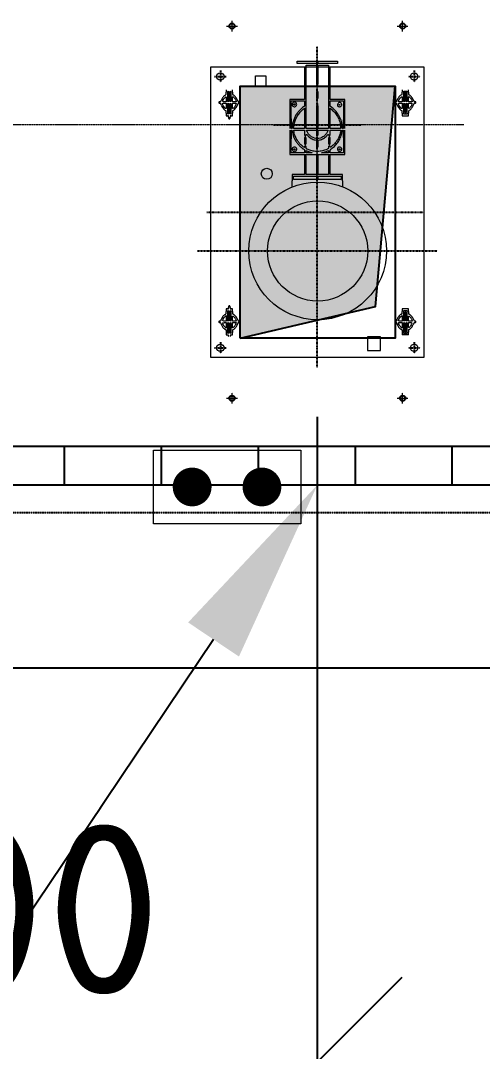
# Model space of a CAD drawing. Header units: inches. Extents: x 8618018 to 8935006, y 2431589 to 2567223.
# Drawn here: x 8650366 to 8651557, y 2475400 to 2478059 of the extents above; entities that cross this region are included whole.
import ezdxf
from ezdxf import colors
from ezdxf.entities.mleader import LeaderData, LeaderLine
from ezdxf.math import Vec2, Vec3

# ---------------------------------------------------------------- set-up
doc = ezdxf.new("R2010")
doc.units = ezdxf.units.IN
doc.header["$MEASUREMENT"] = 0
doc.linetypes.add('CENTER', pattern=[2, 1.25, -0.25, 0.25, -0.25])
doc.linetypes.add('HIDDEN', pattern=[0.375, 0.25, -0.125])
doc.layers.get('Defpoints').update_dxf_attribs({"color": 252})
for name, color, linetype in [('CCT', 4, 'Continuous'), ('CEN', 252, 'CENTER'), ('Civil', 252, 'Continuous'), ('HIDDEN', 252, 'HIDDEN'), ('LCS', 4, 'Continuous'), ('MOTOR LOCATION', 3, 'Continuous'), ('STR', 252, 'Continuous'), ('T', 3, 'Continuous')]:
    doc.layers.add(name, color=color, linetype=linetype)
for name, color, linetype, lineweight in [('CL', 252, 'CENTER', 5), ('DIM', 252, 'Continuous', 13), ('EQP01', 94, 'Continuous', 5), ('PCT', 2, 'Continuous', 15)]:
    doc.layers.add(name, color=color, linetype=linetype, lineweight=lineweight)
doc.styles.add('ISOCPEUR', font='isocpeur.ttf')
doc.styles.add('Roman', font='romans')
doc.styles.get("Standard").update_dxf_attribs({"font": 'arial.ttf'})
doc.dimstyles.new('DIM', dxfattribs={"dimscale": 175, "dimtxt": 2.5, "dimasz": 2.5, "dimexe": 0.875, "dimexo": 0.875, "dimgap": 1, "dimtad": 1, "dimdec": 0, "dimzin": 9, "dimdsep": 46, "dimtxsty": 'ISOCPEUR', "dimblk": 'OBLIQUE', "dimcen": 0.09, "dimclrd": 256, "dimclre": 256, "dimclrt": 252, "dimadec": 0, "dimazin": 0, "dimtfac": 1, "dimtdec": 0, "dimtmove": 0, "dimatfit": 3, "dimfxl": 1, "dimtfill": 1, "dimtolj": 1, "dimtzin": 0, "dimarcsym": 0})
pattern_1 = [(90, (53465728.87, -17352716.9), (-250, 4e-14), [])]

# ---------------------------------------------------------------- blocks, each defined once
blk = doc.blocks.new('A$Cbda1fde1')
for p, q in [((-210.2, 235), (-216.9, 234.9)), ((-216.9, 234.9), (-216.9, 231.9)), ((-216.9, 221.9), (-216.9, 218.9)), ((-216.9, 218.9), (-210.4, 218.9)), ((-203.4, 235), (-210.2, 235)), ((-201.1, 239), (-203.4, 235)), ((-156.3, 218.9), (-149.8, 218.9)), ((-149.8, 234.9), (-156.1, 234.9)), ((-149.8, 231.9), (-149.8, 234.9)), ((-149.8, 218.9), (-149.8, 221.9)), ((355.3, 234.9), (348.8, 234.9)), ((348.8, 234.9), (348.8, 231.9)), ((348.8, 221.9), (348.8, 218.9)), ((348.8, 218.9), (355.3, 218.9)), ((409.5, 218.9), (415.9, 218.9)), ((415.9, 234.9), (409.6, 234.9)), ((197, 65.1), (181, 65.1)), ((197, 49.1), (197, 65.1)), ((280.2, 71.1), (248.7, 71.1)), ((248.7, 71.1), (248.7, 36.5)), ((311.8, 71.1), (280.2, 71.1)), ((353.3, 71.1), (315.8, 71.1)), ((390.9, 71.1), (353.3, 71.1)), ((390.9, 52.1), (390.9, 71.1)), ((197, 33), (197, 49.1)), ((203.5, 33), (197, 33)), ((197, 15.5), (197, 29)), ((197, 29), (203.5, 29)), ((248.7, 36.5), (248.7, 2)), ((390.9, 33), (390.9, 52.1)), ((432.9, 33), (390.9, 33)), ((475, 33), (432.9, 33)), ((197, 2), (197, 15.5)), ((204.5, 2), (197, 2)), ((248.7, 2), (204.5, 2)), ((197, -15.5), (197, -2)), ((197, -2), (204.5, -2)), ((197, -29), (197, -15.5)), ((204.5, -2), (248.7, -2)), ((248.7, -2), (248.7, -36.5)), ((203.5, -29), (197, -29)), ((197, -49.1), (197, -33)), ((197, -33), (203.5, -33)), ((197, -65.1), (197, -49.1)), ((248.7, -36.5), (248.7, -71.1)), ((390.9, -52.1), (390.9, -33)), ((390.9, -33), (432.9, -33)), ((390.9, -71.1), (390.9, -52.1)), ((432.9, -33), (475, -33)), ((181, -65.1), (197, -65.1)), ((248.7, -71.1), (280.2, -71.1)), ((280.2, -71.1), (311.8, -71.1)), ((315.8, -71.1), (353.3, -71.1)), ((353.3, -71.1), (390.9, -71.1)), ((-210.2, -218.9), (-216.9, -218.9)), ((-216.9, -234.9), (-216.9, -218.9)), ((-216.9, -234.9), (-210, -234.9)), ((-203.4, -218.9), (-210.2, -218.9)), ((-200.7, -214.3), (-203.4, -218.9)), ((-149.8, -218.9), (-156.3, -218.9)), ((-156.3, -234.9), (-149.8, -234.9)), ((-149.8, -226.9), (-149.8, -218.9)), ((-149.8, -234.9), (-149.8, -226.9)), ((355.3, -218.9), (348.8, -218.9)), ((348.8, -218.9), (348.8, -226.9)), ((348.8, -226.9), (348.8, -234.9)), ((348.8, -234.9), (355.2, -234.9)), ((415.9, -218.9), (409.5, -218.9)), ((409.5, -234.9), (415.9, -234.9))]:
    blk.add_line(p, q)
for points in [[(-275, 275), (475, 275), (475, -275), (-275, -275)], [(452, 146.2), (452, 133.2), (438.5, 133.2), (424.9, 133.2), (424.9, 146.2), (424.9, 159.2), (438.5, 159.2), (452, 159.2)], [(193, 31.5), (193, 2), (188.5, 2), (184, 2), (184, 31.5), (184, 61.1), (188.5, 61.1), (193, 61.1)], [(489, 27), (489, 2), (486, 2), (483, 2), (483, 27), (483, 52.1), (486, 52.1), (489, 52.1)], [(193, -31.5), (193, -61.1), (188.5, -61.1), (184, -61.1), (184, -31.5), (184, -2), (188.5, -2), (193, -2)], [(489, -27), (489, -52.1), (486, -52.1), (483, -52.1), (483, -27), (483, -2), (486, -2), (489, -2)], [(-257, -146.2), (-257, -163.2), (-239.5, -163.2), (-221.9, -163.2), (-221.9, -146.2), (-221.9, -129.2), (-239.5, -129.2), (-257, -129.2)]]:
    blk.add_lwpolyline(points, close=True)
for points in [[(-185.2, 235.3, -0.188661), (-185.6, 235.1, -0.004897), (-187.5, 235.1, -0.0097), (-189.8, 235.1, -0.006396), (-192.4, 235.1), (-199.1, 235.4), (-195.3, 239.2, -0.026167), (-193.6, 240.7, -0.02274), (-191.7, 242.1, -0.023379), (-189.9, 243.2, -0.060116), (-188.4, 243.8, -0.025438), (-186.5, 244.2, -0.248761), (-185.7, 243.9, -0.161374), (-185.3, 243.1, -0.009842), (-185.1, 240.2, -0.009879), (-185, 238.4, -0.014319), (-185, 236.9, -0.009859), (-185, 235.6, -0.181688)], [(-175.1, 242.5, -0.033111), (-173.8, 241.8, -0.014961), (-172.3, 240.6, -0.014738), (-170.7, 239.3, -0.019511), (-169.4, 238), (-166.5, 234.9), (-173.7, 234.9), (-180.9, 234.9), (-180.9, 239.5, -0.037835), (-180.6, 242.5, -0.236806), (-179.7, 243.8, -0.214596), (-178.1, 243.9, -0.031336)], [(380.9, 240), (380.9, 234.9), (373.9, 234.9, -0.010899), (371.2, 235, -0.018006), (368.9, 235.2, -0.012295), (367.1, 235.4, -0.366731), (366.9, 235.8, -0.222731), (367.8, 237.8, -0.022483), (372.2, 241.1, -0.026865), (376.9, 244, -0.111631), (380.1, 244.9, -0.362977), (380.4, 244.7, -0.020037), (380.7, 243.5, -0.023417), (380.8, 241.9, -0.0141)], [(393.4, 240.2, -0.013656), (396.9, 237.1, -0.305037), (397.2, 235.8, -0.298508), (396.2, 235.1, -0.013281), (391.4, 234.9), (384.9, 234.9), (384.9, 239.5, -0.00905), (384.9, 242.4, -0.147125), (385.2, 243.3, -0.270056), (385.9, 243.6, -0.033665), (387.6, 243.3, -0.044479), (388.9, 242.9, -0.020776), (390.5, 242.1, -0.020394), (392, 241.2, -0.026854)], [(-184.9, 229.9, -0.385003), (-185.3, 229.5, -0.007361), (-188.6, 229.2, -0.01242), (-193, 229, -0.005407), (-198.9, 228.9, -0.005407), (-204.8, 229, -0.01242), (-209.2, 229.2, -0.007361), (-212.5, 229.5, -0.385003), (-212.9, 229.9, -0.385003), (-212.5, 230.4, -0.007361), (-209.2, 230.7, -0.01242), (-204.8, 230.9, -0.005407), (-198.9, 230.9, -0.005407), (-193, 230.9, -0.01242), (-188.6, 230.7, -0.007361), (-185.3, 230.4, -0.385003)], [(-184.9, 223.9, -0.385003), (-185.3, 223.5, -0.007361), (-188.6, 223.2, -0.01242), (-193, 223, -0.005407), (-198.9, 222.9, -0.005407), (-204.8, 223, -0.01242), (-209.2, 223.2, -0.007361), (-212.5, 223.5, -0.385003), (-212.9, 223.9, -0.385003), (-212.5, 224.4, -0.007361), (-209.2, 224.7, -0.01242), (-204.8, 224.9, -0.005407), (-198.9, 224.9, -0.005407), (-193, 224.9, -0.01242), (-188.6, 224.7, -0.007361), (-185.3, 224.4, -0.385003)], [(-184.9, 214.3), (-184.9, 209.7), (-188, 210.3, -0.061514), (-190.5, 211.1, -0.040356), (-193.2, 212.7, -0.039502), (-195.7, 214.7, -0.049385), (-197.6, 217, -0.087534), (-198.2, 218.1, -0.393587), (-197.8, 218.7, -0.079503), (-196.5, 218.9, -0.003838), (-191.9, 218.9), (-184.9, 218.9)], [(-153.8, 229.9, -0.383731), (-154.2, 229.5, -0.007812), (-157.5, 229.2, -0.012845), (-161.7, 229, -0.00564), (-167.4, 228.9, -0.00564), (-173, 229, -0.012845), (-177.2, 229.2, -0.007812), (-180.5, 229.5, -0.383731), (-180.9, 229.9, -0.383731), (-180.5, 230.4, -0.007812), (-177.2, 230.7, -0.012845), (-173, 230.9, -0.00564), (-167.4, 230.9, -0.00564), (-161.7, 230.9, -0.012845), (-157.5, 230.7, -0.007812), (-154.2, 230.4, -0.383731)], [(-153.8, 223.9, -0.383731), (-154.2, 223.5, -0.007812), (-157.5, 223.2, -0.012845), (-161.7, 223, -0.00564), (-167.4, 222.9, -0.00564), (-173, 223, -0.012845), (-177.2, 223.2, -0.007812), (-180.5, 223.5, -0.383731), (-180.9, 223.9, -0.383731), (-180.5, 224.4, -0.007812), (-177.2, 224.7, -0.012845), (-173, 224.9, -0.00564), (-167.4, 224.9, -0.00564), (-161.7, 224.9, -0.012845), (-157.5, 224.7, -0.007812), (-154.2, 224.4, -0.383731)], [(-167.9, 218.1, -0.199507), (-168.5, 216.7, -0.023071), (-171.1, 214.3, -0.028257), (-174.2, 212, -0.045569), (-177.1, 210.5), (-180.9, 208.9), (-180.9, 213.9), (-180.9, 218.9), (-174.4, 218.9, -0.011741), (-171.9, 218.9, -0.019366), (-169.8, 218.7, -0.014082), (-168.1, 218.4, -0.362214)], [(380.9, 229.9, -0.385003), (380.5, 229.5, -0.007361), (377.1, 229.2, -0.01242), (372.7, 229, -0.005407), (366.9, 228.9, -0.005407), (361, 229, -0.01242), (356.6, 229.2, -0.007361), (353.2, 229.5, -0.385003), (352.8, 229.9, -0.385003), (353.2, 230.4, -0.007361), (356.6, 230.7, -0.01242), (361, 230.9, -0.005407), (366.9, 230.9, -0.005407), (372.7, 230.9, -0.01242), (377.1, 230.7, -0.007361), (380.5, 230.4, -0.385003)], [(380.9, 223.9, -0.385003), (380.5, 223.5, -0.007361), (377.1, 223.2, -0.01242), (372.7, 223, -0.005407), (366.9, 222.9, -0.005407), (361, 223, -0.01242), (356.6, 223.2, -0.007361), (353.2, 223.5, -0.385003), (352.8, 223.9, -0.385003), (353.2, 224.4, -0.007361), (356.6, 224.7, -0.01242), (361, 224.9, -0.005407), (366.9, 224.9, -0.005407), (372.7, 224.9, -0.01242), (377.1, 224.7, -0.007361), (380.5, 224.4, -0.385003)], [(380.9, 214), (380.9, 209.1), (377.4, 210.2, -0.059124), (374.4, 211.5, -0.02615), (370.8, 213.9, -0.019838), (367.5, 216.5, -0.21651), (366.9, 218, -0.358418), (367.2, 218.4, -0.015623), (368.9, 218.7, -0.020488), (371.2, 218.9, -0.012438), (373.9, 218.9), (380.9, 218.9)], [(411.9, 229.9, -0.383731), (411.5, 229.5, -0.007812), (408.3, 229.2, -0.012845), (404, 229, -0.00564), (398.4, 228.9, -0.00564), (392.8, 229, -0.012845), (388.5, 229.2, -0.007812), (385.3, 229.5, -0.383731), (384.9, 229.9, -0.383731), (385.3, 230.4, -0.007812), (388.5, 230.7, -0.012845), (392.8, 230.9, -0.00564), (398.4, 230.9, -0.00564), (404, 230.9, -0.012845), (408.3, 230.7, -0.007812), (411.5, 230.4, -0.383731)], [(411.9, 223.9, -0.383731), (411.5, 223.5, -0.007812), (408.3, 223.2, -0.012845), (404, 223, -0.00564), (398.4, 222.9, -0.00564), (392.8, 223, -0.012845), (388.5, 223.2, -0.007812), (385.3, 223.5, -0.383731), (384.9, 223.9, -0.383731), (385.3, 224.4, -0.007812), (388.5, 224.7, -0.012845), (392.8, 224.9, -0.00564), (398.4, 224.9, -0.00564), (404, 224.9, -0.012845), (408.3, 224.7, -0.007812), (411.5, 224.4, -0.383731)], [(397.9, 218.1, -0.199507), (397.3, 216.7, -0.023071), (394.7, 214.3, -0.028257), (391.6, 212, -0.045569), (388.6, 210.5), (384.9, 208.9), (384.9, 213.9), (384.9, 218.9), (391.4, 218.9, -0.011741), (393.9, 218.9, -0.019366), (396, 218.7, -0.014082), (397.6, 218.4, -0.362214)], [(311.8, 66.2, -0.317812), (311.5, 65.8, -0.008721), (309.4, 65.1, -0.014929), (306.7, 64.4, -0.0093), (303.5, 63.6, 0.030128), (294.9, 61.3, 0.037423), (287.3, 58, 0.037559), (280.2, 53.6, 0.030716), (273.4, 48, 0.011623), (270.3, 45, 0.01146), (267.3, 41.8, 0.011396), (264.9, 38.9, 0.042432), (263.6, 37, -0.022864), (262.1, 34.7, -0.106929), (261, 33.6, -0.110529), (259.6, 33.2, -0.02523), (257, 33), (252.7, 33), (252.7, 50.1), (252.7, 67.1), (282.2, 67.1, -0.002717), (293.6, 67, -0.00453), (303.1, 66.8, -0.000825), (311.4, 66.6, -0.404788)], [(311.8, 47.1), (311.8, 33), (304.8, 33, 0.006583), (300.6, 33, 0.063075), (298.9, 32.7, 0.183695), (298.1, 32.1, 0.142406), (297.8, 31, 0.072793), (297.9, 30.2, 0.131007), (298.3, 29.5, 0.125937), (298.9, 29.2, 0.064581), (299.9, 29, -0.214064), (300.5, 28.7, -0.337698), (300.6, 28.1, -0.059216), (299.6, 26.9, -0.00662), (296.9, 24.5, 0.043013), (293.2, 20.5, 0.036561), (290, 15.8, 0.037128), (287.6, 10.7, 0.049219), (286.2, 5.8), (285.5, 2), (276.1, 2, 0.004218), (270.4, 2, 0.04829), (268.1, 1.7, 0.165262), (267.1, 1.1, 0.1783), (266.7, 0, 0.1783), (267.1, -1.1, 0.165262), (268.1, -1.7, 0.04829), (270.4, -2, 0.004218), (276.1, -2), (285.5, -2), (286.2, -5.8, 0.049219), (287.6, -10.7, 0.037128), (290, -15.8, 0.036561), (293.2, -20.5, 0.043013), (296.9, -24.5, -0.00662), (299.6, -26.9, -0.059216), (300.6, -28.1, -0.337698), (300.5, -28.7, -0.214064), (299.9, -29, 0.064581), (298.9, -29.2, 0.125937), (298.3, -29.5, 0.131007), (297.9, -30.2, 0.072793), (297.8, -31, 0.142406), (298.1, -32.1, 0.183695), (298.9, -32.7, 0.063075), (300.6, -33, 0.006583), (304.8, -33), (311.8, -33), (311.8, -46.7), (311.8, -60.3), (306.7, -59.6, -0.052153), (297.9, -57.4, -0.041989), (289, -53.4, -0.039897), (280.5, -47.6, -0.036745), (272.8, -40.5, -0.004334), (269, -36.4, -0.050723), (267.7, -34.6, -0.268594), (267.7, -33.8, -0.231183), (268.5, -33.2, 0.065674), (269.5, -33, 0.097543), (270.1, -32.5, 0.105709), (270.6, -31.8, 0.088851), (270.7, -31, 0.094657), (270.5, -30, 0.172569), (270, -29.4, 0.104431), (269, -29.1, 0.023388), (267.3, -29, -0.042244), (265.3, -28.9, -0.133933), (264, -28.3, -0.097098), (263.1, -27.1, -0.016429), (261.7, -24.4, -0.049511), (258, -13, -0.04863), (256.6, -1.1, -0.049074), (257.4, 10.8, -0.052457), (260.6, 22, -0.009337), (262.3, 26.1, -0.08291), (263.4, 27.7, -0.141232), (264.7, 28.5, -0.044273), (267, 28.8, 0.022687), (268.9, 29.1, 0.092308), (270, 29.5, 0.153851), (270.5, 30.1, 0.104992), (270.7, 31.1, 0.077437), (270.6, 31.9, 0.127055), (270.2, 32.6, 0.121832), (269.6, 32.9, 0.067908), (268.7, 33, -0.031605), (267.4, 33.1, -0.354948), (267.1, 33.5, -0.14631), (267.3, 34.1, -0.006171), (268.4, 36.2, -0.062836), (271.8, 40.7, -0.022568), (277.7, 46.1, -0.022904), (284.4, 51.2, -0.041612), (290.3, 54.7, -0.02352), (294.9, 56.7, -0.014542), (300.6, 58.5, -0.014581), (306.2, 60.1, -0.025567), (311, 61, -0.434179), (311.3, 60.7, -0.002875), (311.6, 56.9, -0.008454), (311.7, 52.4, -0.005023)], [(258.4, 63.3, 0.098833), (257.2, 61.2, 0.090726), (256.8, 58.9, 0.093083), (257.3, 56.5, 0.111349), (258.5, 54.7, 0.133681), (261.5, 53.2, 0.16303), (264.6, 53.6, 0.158506), (266.9, 55.8, 0.125544), (267.7, 59.1, 0.133348), (266.8, 62.4, 0.156434), (264.4, 64.6, 0.165686), (261.2, 64.9, 0.150695)], [(263.2, 58.1, -0.074012), (262.8, 57.6, -0.156529), (262.4, 57.4, -0.15302), (262, 57.5, -0.06978), (261.5, 57.9, -0.088981), (261.2, 58.4, -0.076381), (261, 59, -0.077007), (261, 59.6, -0.093176), (261.2, 60.1, -0.074012), (261.6, 60.5, -0.156529), (262, 60.7, -0.15302), (262.5, 60.6, -0.06978), (262.9, 60.3, -0.088981), (263.3, 59.8, -0.076381), (263.4, 59.2, -0.077007), (263.4, 58.6, -0.093176)], [(386.9, 50.1), (386.9, 33), (380, 33, -0.00916), (375.8, 33.1, -0.067659), (373.9, 33.5, -0.11887), (372.6, 34.2, -0.053233), (371.3, 35.8, 0.038877), (368, 40.1, 0.015799), (362.9, 45.4, 0.015893), (357.4, 50.4, 0.034636), (352.8, 53.9, 0.036585), (344.9, 58.2, 0.027341), (335.6, 61.8, 0.027882), (326.3, 64.3, 0.051204), (318.5, 65.1, -0.034573), (317.5, 65.2, -0.052669), (316.6, 65.4, -0.068611), (316, 65.7, -0.241442), (315.8, 66.1, -0.40435), (316.2, 66.6, -0.001408), (324.9, 66.8, -0.005106), (335.9, 67, -0.001935), (351.3, 67.1), (386.9, 67.1)], [(328, 59.5, -0.046855), (338.2, 56.4, -0.038702), (348.4, 51.2, -0.038936), (357.6, 44.6, -0.049326), (364.9, 37), (368, 33), (341.9, 33), (315.8, 33), (315.8, 47.1), (315.8, 61.1), (318.2, 61.1, -0.032705), (319.6, 61, -0.006209), (322.1, 60.6, -0.006605), (325, 60.1, -0.006023)], [(373.5, 63.3, 0.143025), (372, 60.1, 0.147403), (372.4, 56.7, 0.147332), (374.7, 54.1, 0.14286), (378, 53.1, 0.161703), (381.2, 54.1, 0.141124), (383.4, 57, 0.141255), (383.7, 60.5, 0.162064), (382, 63.4, 0.098833), (380, 64.6, 0.090726), (377.7, 65, 0.093083), (375.3, 64.5, 0.111349)], [(379.4, 60, -0.190717), (379.6, 58.8, -0.171854), (379, 57.7, -0.175934), (377.8, 57.3, -0.197141), (376.8, 57.8, -0.144911), (376.2, 58.7, -0.134859), (376.3, 59.9, -0.143758), (376.9, 60.7, -0.169916), (377.9, 61.1, -0.100929), (378.3, 61, -0.052079), (378.7, 60.8, -0.048757), (379.1, 60.4, -0.053016)], [(256.6, 23.8, 0.010775), (255.8, 21.5, 0.007972), (254.9, 18.9, 0.008064), (254.2, 16.4, 0.017902), (253.7, 14.5, -0.037258), (253.3, 13.1, -0.769466), (253.1, 13.1, -0.037601), (252.9, 14.8, -0.002377), (252.8, 19.8), (252.7, 29), (255.7, 29), (258.7, 29)], [(274.7, 31, 0.179874), (275.1, 30, 0.16431), (276.2, 29.3, 0.047763), (278.4, 29.1, 0.004147), (284.2, 29, 0.004147), (290.1, 29.1, 0.047763), (292.3, 29.3, 0.16431), (293.4, 30, 0.179874), (293.8, 31, 0.179874), (293.4, 32.1, 0.16431), (292.3, 32.7, 0.047763), (290.1, 33, 0.004147), (284.2, 33, 0.004147), (278.4, 33, 0.047763), (276.2, 32.7, 0.16431), (275.1, 32.1, 0.179874)], [(311.8, 15), (311.8, 2), (304.8, 2, 0.006583), (300.6, 1.9, 0.063075), (298.9, 1.7, 0.183695), (298.1, 1.1, 0.142406), (297.8, 0, 0.142406), (298.1, -1.1, 0.183695), (298.9, -1.7, 0.063075), (300.6, -1.9, 0.006583), (304.8, -2), (311.8, -2), (311.8, -15), (311.8, -28.1), (308.1, -26.5, -0.075898), (300.9, -22.1, -0.067298), (295, -15.6, -0.068265), (291.1, -7.9, -0.082834), (289.8, 0.1, -0.081714), (290.9, 7.4, -0.060812), (294.5, 14.7, -0.060101), (299.7, 21.1, -0.074965), (306, 25.4, -0.002181), (308, 26.4, -0.003392), (309.7, 27.3, -0.001025), (311.3, 28, -0.109412), (311.5, 28, -0.406765), (311.6, 27.9, -0.000536), (311.7, 24.2, -0.00365), (311.8, 20, -0.002189)], [(479, 15.5), (479, 2), (451.5, 2, 0.001058), (433.6, 2, 0.017094), (427.6, 1.7, 0.059599), (424.8, 1.2, 0.325872), (423.9, 0, 0.325872), (424.8, -1.2, 0.059599), (427.6, -1.7, 0.017094), (433.6, -2, 0.001058), (451.5, -2), (479, -2), (479, -15.5), (479, -29), (397.4, -29), (315.8, -29), (315.8, -15.5), (315.8, -2), (348.3, -2, 0.000872), (369.5, -2, 0.014494), (376.6, -1.7, 0.046852), (379.9, -1.2, 0.343102), (380.9, 0, 0.343102), (379.9, 1.2, 0.046852), (376.6, 1.7, 0.014494), (369.5, 2, 0.000872), (348.3, 2), (315.8, 2), (315.8, 15.5), (315.8, 29), (397.4, 29), (479, 29)], [(391.9, 0, 0.186821), (392.3, -1.1, 0.160003), (393.4, -1.7, 0.045528), (395.8, -2, 0.003852), (401.9, -2, 0.003852), (408, -2, 0.045528), (410.4, -1.7, 0.160003), (411.5, -1.1, 0.186821), (411.9, 0, 0.186821), (411.5, 1.1, 0.160003), (410.4, 1.7, 0.045528), (408, 2, 0.003852), (401.9, 2, 0.003852), (395.8, 2, 0.045528), (393.4, 1.7, 0.160003), (392.3, 1.1, 0.186821)], [(257.1, -24.4, -0.004547), (258.5, -27.8, -0.168649), (258.5, -28.6, -0.315933), (258, -29, -0.015322), (255.7, -29), (252.7, -29), (252.8, -19.8), (252.9, -10.5), (254.2, -15.5, 0.010448), (254.8, -17.7, 0.007128), (255.5, -20.2, 0.007186), (256.3, -22.6, 0.014359)], [(263.7, -36.8, 0.059751), (271.8, -46.2, 0.045014), (282.6, -54.5, 0.045374), (294.6, -60.6, 0.064497), (306.2, -63.6, -0.015554), (308.7, -64, -0.042405), (310.4, -64.5, -0.066716), (311.4, -65, -0.241619), (311.8, -65.7, -0.387456), (311.1, -66.5, -0.011326), (306.2, -66.8, -0.010175), (298.2, -67, -0.001553), (282.2, -67.1), (252.7, -67.1), (252.7, -50.1), (252.7, -33), (257, -33.1, -0.028064), (259.4, -33.2, -0.098635), (260.9, -33.7, -0.094472), (262.2, -34.7, -0.024526)], [(258.3, -53.6, 0.160216), (256.9, -56.4, 0.142898), (257.3, -59.6, 0.139434), (259.4, -62.1, 0.150832), (262.5, -63.1, 0.175287), (265.3, -62.1, 0.121961), (267.3, -59.3, 0.121816), (267.8, -56, 0.174689), (266.5, -53.3, 0.138997), (264.9, -52.3, 0.069627), (262.5, -52.1, 0.068367), (260, -52.6, 0.117346)], [(274.7, -31, 0.179874), (275.1, -32.1, 0.16431), (276.2, -32.7, 0.047763), (278.4, -33, 0.004147), (284.2, -33, 0.004147), (290.1, -33, 0.047763), (292.3, -32.7, 0.16431), (293.4, -32.1, 0.179874), (293.8, -31, 0.179874), (293.4, -30, 0.16431), (292.3, -29.3, 0.047763), (290.1, -29.1, 0.004147), (284.2, -29, 0.004147), (278.4, -29.1, 0.047763), (276.2, -29.3, 0.16431), (275.1, -30, 0.179874)], [(363.8, -38, -0.054464), (354.7, -46.7, -0.04565), (343.4, -53.8, -0.046986), (331.5, -58.5, -0.070702), (320.4, -60.1), (315.8, -60.1), (315.8, -46.6), (315.8, -33), (341.9, -33), (368, -33)], [(386.9, -50.1), (386.9, -67.1), (351.3, -67.1, -0.001141), (331.1, -67, -0.009416), (322, -66.8, -0.01194), (316.6, -66.5, -0.388096), (315.8, -65.6, -0.206324), (316.1, -64.9, -0.118642), (316.9, -64.4, -0.056307), (318.4, -64.1, -0.013197), (321, -64, 0.069728), (333.9, -62.2, 0.051825), (347.2, -56.7, 0.050397), (359.5, -48.4, 0.056433), (369.4, -38.1), (373.3, -33), (380.1, -33), (386.9, -33)], [(373.1, -53.3, 0.138997), (372.1, -54.9, 0.069627), (371.9, -57.3, 0.068367), (372.4, -59.8, 0.117346), (373.4, -61.5, 0.160216), (376.2, -62.9, 0.142898), (379.4, -62.5, 0.139434), (381.9, -60.4, 0.150832), (382.9, -57.3, 0.175287), (381.9, -54.5, 0.121961), (379.1, -52.5, 0.121816), (375.8, -52, 0.174689)], [(263.7, -56.9, -0.108877), (263.5, -57.8, -0.127543), (263, -58.4, -0.144342), (262.3, -58.7, -0.153624), (261.6, -58.5, -0.216101), (261.1, -57.9, -0.159804), (261.3, -57, -0.132181), (261.9, -56.3, -0.145303), (262.8, -56.1, -0.087308), (263.1, -56.1, -0.094392), (263.4, -56.3, -0.100145), (263.6, -56.6, -0.112153)], [(377.9, -57.4, -0.175736), (377.7, -57.9, -0.239194), (377.1, -58.1, -0.167686), (376.5, -57.8, -0.104687), (376, -57, -0.089632), (376, -56.6, -0.189618), (376.1, -56.3, -0.189618), (376.4, -56.2, -0.089632), (376.8, -56.2, -0.053161), (377.3, -56.4, -0.062883), (377.6, -56.7, -0.073742), (377.9, -57, -0.149613)], [(-184.9, -213.9), (-184.9, -218.9), (-192, -218.9), (-199.2, -218.9), (-197.3, -216.7, -0.016217), (-195.3, -214.5, -0.032141), (-193.5, -212.9, -0.03489), (-191.7, -211.6, -0.02317), (-189.4, -210.4, -0.017735), (-186.5, -209.2, -0.263603), (-185.5, -209.3, -0.217964), (-185, -210.3, -0.012393)], [(-174.9, -210.9, -0.032703), (-173.3, -211.9, -0.022484), (-171.5, -213.2, -0.022733), (-170, -214.6, -0.042194), (-168.9, -215.9), (-166.7, -218.9), (-173.8, -218.9), (-180.9, -218.9), (-180.9, -213.9, -0.019085), (-180.8, -212, -0.03219), (-180.6, -210.4, -0.035005), (-180.2, -209.2, -0.316415), (-179.8, -208.9, -0.085081), (-179.2, -209, -0.010735), (-178, -209.5, -0.012354), (-176.5, -210.1, -0.009973)], [(380.9, -213.9), (380.9, -218.9), (373.9, -218.9, -0.010899), (371.2, -218.9, -0.018006), (368.9, -218.7, -0.012295), (367.1, -218.4, -0.366731), (366.9, -218.1, -0.222731), (367.8, -216.1, -0.022483), (372.2, -212.8, -0.026865), (376.9, -209.9, -0.111631), (380.1, -209, -0.362977), (380.4, -209.2, -0.020037), (380.7, -210.4, -0.023417), (380.8, -212, -0.0141)], [(394.6, -214.1, -0.011618), (395.8, -215.4, -0.016149), (396.9, -216.6, -0.012594), (397.7, -217.7, -0.161273), (397.9, -218.1, -0.362925), (397.6, -218.4, -0.013797), (396, -218.7, -0.019154), (393.9, -218.9, -0.011609), (391.4, -218.9), (384.9, -218.9), (384.9, -214), (384.9, -209.1), (388.1, -210, -0.048923), (389.5, -210.5, -0.022704), (391.3, -211.6, -0.022236), (393.1, -212.8, -0.028812)], [(-184.9, -223.9, -0.380863), (-185.3, -224.4, -0.008841), (-188.3, -224.7, -0.013787), (-192.2, -224.9, -0.006171), (-197.4, -224.9, 0.002827), (-205.2, -225, 0.036854), (-208.1, -225.2, 0.138781), (-209.4, -225.8, 0.218517), (-209.9, -226.9, 0.218517), (-209.4, -228, 0.138781), (-208.1, -228.6, 0.036854), (-205.2, -228.9, 0.002827), (-197.4, -228.9, -0.006171), (-192.2, -229, -0.013787), (-188.3, -229.2, -0.008841), (-185.3, -229.5, -0.380863), (-184.9, -229.9, -0.385003), (-185.3, -230.4, -0.007361), (-188.6, -230.7, -0.01242), (-193, -230.9, -0.005407), (-198.9, -230.9), (-212.9, -230.9), (-212.9, -226.9), (-212.9, -222.9), (-198.9, -222.9, -0.005407), (-193, -223, -0.01242), (-188.6, -223.2, -0.007361), (-185.3, -223.5, -0.385003)], [(-184.9, -239.5, -0.019568), (-184.9, -241.2, -0.031656), (-185.2, -242.6, -0.033372), (-185.5, -243.7, -0.318265), (-185.8, -244, -0.11679), (-188.9, -243.2, -0.032799), (-193.1, -240.7, -0.029261), (-197, -237.8, -0.217742), (-197.9, -235.8, -0.362214), (-197.6, -235.4, -0.014082), (-196, -235.2, -0.019366), (-193.9, -235, -0.011741), (-191.4, -234.9), (-184.9, -234.9)], [(-153.8, -226.9), (-153.8, -230.9), (-167.4, -230.9, -0.00564), (-173, -230.9, -0.012845), (-177.2, -230.7, -0.007812), (-180.5, -230.4, -0.383731), (-180.9, -229.9, -0.377473), (-180.5, -229.5, -0.010078), (-177.7, -229.2, -0.014876), (-174.1, -229, -0.00681), (-169.4, -228.9, 0.003167), (-162.2, -228.9, 0.039902), (-159.5, -228.6, 0.14711), (-158.3, -228, 0.206449), (-157.8, -226.9, 0.206449), (-158.3, -225.8, 0.14711), (-159.5, -225.2, 0.039902), (-162.2, -225, 0.003167), (-169.4, -224.9, -0.00681), (-174.1, -224.9, -0.014876), (-177.7, -224.7, -0.010078), (-180.5, -224.4, -0.377473), (-180.9, -223.9, -0.383731), (-180.5, -223.5, -0.007812), (-177.2, -223.2, -0.012845), (-173, -223, -0.00564), (-167.4, -222.9), (-153.8, -222.9)], [(-167.9, -235.8, -0.199507), (-168.5, -237.2, -0.023071), (-171.1, -239.6, -0.028257), (-174.2, -241.9, -0.045569), (-177.1, -243.4), (-180.9, -245), (-180.9, -240), (-180.9, -234.9), (-174.4, -234.9, -0.011741), (-171.9, -235, -0.019366), (-169.8, -235.2, -0.014082), (-168.1, -235.4, -0.362214)], [(380.9, -223.9, -0.379241), (380.5, -224.4, -0.00943), (377.6, -224.7, -0.014311), (373.8, -224.9, -0.006475), (368.9, -224.9, 0.002988), (361.4, -225, 0.038318), (358.6, -225.2, 0.142907), (357.3, -225.8, 0.212584), (356.8, -226.9, 0.212584), (357.3, -228, 0.142907), (358.6, -228.6, 0.038318), (361.4, -228.9, 0.002988), (368.9, -228.9, -0.006475), (373.8, -229, -0.014311), (377.6, -229.2, -0.00943), (380.5, -229.5, -0.379241), (380.9, -229.9, -0.385003), (380.5, -230.4, -0.007361), (377.1, -230.7, -0.01242), (372.7, -230.9, -0.005407), (366.9, -230.9), (352.8, -230.9), (352.8, -226.9), (352.8, -222.9), (366.9, -222.9, -0.005407), (372.7, -223, -0.01242), (377.1, -223.2, -0.007361), (380.5, -223.5, -0.385003)], [(380.9, -239.5), (380.9, -244.1), (377.6, -243.4, -0.067135), (375, -242.5, -0.032623), (372, -240.6, -0.032571), (369.2, -238.4, -0.075317), (367.6, -236.3, -0.304639), (367.6, -235.7, -0.176241), (368.3, -235.2, -0.047421), (370.1, -235, -0.006785), (373.8, -234.9), (380.9, -234.9)], [(411.9, -226.9), (411.9, -230.9), (398.4, -230.9, -0.00564), (392.8, -230.9, -0.012845), (388.5, -230.7, -0.007812), (385.3, -230.4, -0.383731), (384.9, -229.9, -0.380863), (385.3, -229.5, -0.008841), (388.3, -229.2, -0.013787), (392.2, -229, -0.006171), (397.4, -228.9, 0.002827), (405.2, -228.9, 0.036854), (408.1, -228.6, 0.138781), (409.4, -228, 0.218517), (409.9, -226.9, 0.218517), (409.4, -225.8, 0.138781), (408.1, -225.2, 0.036854), (405.2, -225, 0.002827), (397.4, -224.9, -0.006171), (392.2, -224.9, -0.013787), (388.3, -224.7, -0.008841), (385.3, -224.4, -0.380863), (384.9, -223.9, -0.383731), (385.3, -223.5, -0.007812), (388.5, -223.2, -0.012845), (392.8, -223, -0.00564), (398.4, -222.9), (411.9, -222.9)], [(397.9, -235.8, -0.199507), (397.3, -237.2, -0.023071), (394.7, -239.6, -0.028257), (391.6, -241.9, -0.045569), (388.6, -243.4), (384.9, -245), (384.9, -240), (384.9, -234.9), (391.4, -234.9, -0.011741), (393.9, -235, -0.019366), (396, -235.2, -0.014082), (397.6, -235.4, -0.362214)]]:
    blk.add_lwpolyline(points, format="xyb", close=True)
for centre, radius in [((-250, 250), 9.5), ((450, 250), 9.5), ((0, -0.7), 177.6), ((198.9, 130.3), 14.2), ((0, -0.7), 129.3), ((-250, -250), 9.5), ((450, -250), 9.5)]:
    blk.add_circle(centre, radius)
for centre, radius, start, end in [((-185.7, 230.2), 17.7, 138.0617, 150.2684), ((-185.7, 230.2), 17.7, 125.8599, 138.0617), ((-184.6, 228.7), 19.6, 114.3233, 125.8598), ((-181.4, 221.7), 27.3, 105.3058, 114.3234), ((-194, 267.8), 20.5, 285.3059, 291.0358), ((-187.9, 251.8), 3.34, 291.0355, 312.9246), ((-187, 250.8), 1.98, 312.925, 343.6355), ((-189.5, 251.5), 4.59, 343.6355, 0.0002), ((-181.3, 251.5), 3.55, 147.4688, 180), ((-183, 252.6), 1.53, 86.8428, 147.4687), ((-183.1, 252.2), 1.95, 34.9041, 86.8429), ((-185.1, 250.8), 4.42, 6.7036, 34.9044), ((-174.8, 252), 5.97, 186.7033, 200.3693), ((-178, 250.8), 2.51, 200.3696, 226.4685), ((-177.4, 251.4), 3.37, 226.4682, 248.1371), ((-173.4, 261.5), 14.2, 248.1374, 255.5628), ((-181.1, 231.3), 16.9, 62.3884, 75.5625), ((-186.3, 221.5), 28, 53.3407, 62.3885), ((-185.7, 222.2), 27.1, 44.1842, 53.3407), ((-175.8, 231.9), 13.2, 28.5587, 44.1842), ((368.8, 234.9), 6.81, 135.1313, 162.3913), ((395, 208.8), 43.8, 128.2376, 135.1312), ((394.9, 208.9), 43.6, 120.9995, 128.2377), ((380.6, 232.7), 15.9, 105.6413, 120.9995), ((367.1, 281.1), 34.4, 285.6412, 289.8158), ((377.3, 252.9), 4.39, 289.816, 308.8511), ((378.7, 251), 2.04, 308.851, 340.116), ((377.1, 251.6), 3.73, 340.1159, 359.9999), ((384.2, 251.6), 3.29, 146.023, 179.9999), ((382.7, 252.6), 1.53, 86.0924, 146.0233), ((382.7, 252.1), 2, 35.6596, 86.0925), ((380.9, 250.8), 4.23, 6.7944, 35.6595), ((390.2, 251.9), 5.18, 186.794, 202.4672), ((388.2, 251.1), 2.98, 202.4679, 226.1674), ((389.2, 252.2), 4.49, 226.1672, 244.5565), ((395.2, 264.8), 18.4, 244.5564, 250.99), ((382.6, 228.1), 20.3, 59.7416, 70.9898), ((375.3, 215.6), 34.9, 52.2381, 59.7419), ((376.4, 217.1), 33, 44.6427, 52.238), ((391.6, 232), 11.7, 28.155, 44.6428), ((-219.2, 230.9), 1.9, 221.937, 249.0403), ((-219.2, 223), 1.9, 110.9597, 138.063), ((-219, 231.6), 2.67, 249.0407, 270.0002), ((-219, 222.3), 2.67, 89.9998, 110.9593), ((-219, 232.1), 3.21, 269.9998, 288.0414), ((-219, 221.7), 3.21, 71.9586, 90.0002), ((-218.3, 230.2), 1.18, 288.0414, 325.9806), ((-218.3, 223.6), 1.18, 34.0194, 71.9586), ((-219, 230.7), 2, 325.981, 352.9822), ((-219, 223.2), 2, 7.0178, 34.019), ((-229.3, 231.9), 12.4, 352.9819, 0.0001), ((-229.3, 221.9), 12.4, 359.9999, 7.0181), ((-210.4, 110.9), 108, 87.7958, 90), ((-206.4, 213.5), 5.35, 68.1971, 87.7959), ((-205.5, 215.7), 2.95, 38.2368, 68.1971), ((-217.8, 206.1), 18.5, 30.541, 38.2366), ((-186.2, 224.7), 18.1, 210.5412, 222.7255), ((-190.9, 237.4), 34.8, 310.5688, 318.3588), ((-170.6, 219.4), 7.63, 318.3586, 342.3912), ((-150.8, 245.5), 15.2, 208.5585, 217.2157), ((-161.3, 216.4), 2.11, 131.2817, 162.3913), ((-160.7, 237.9), 2.73, 217.2161, 247.994), ((-161, 216), 2.62, 104.7961, 131.2818), ((-159.8, 240.2), 5.15, 247.9936, 267.6796), ((-159.4, 210.3), 8.55, 92.2376, 104.7962), ((-156.1, 332.2), 97.2, 267.6799, 270), ((-156.3, 129.2), 89.7, 89.9999, 92.2374), ((-136.7, 231.9), 13.1, 180, 187.7792), ((-136.7, 221.9), 13.1, 172.2208, 180), ((-148.5, 230.3), 1.19, 187.7788, 233.1298), ((-148.5, 223.5), 1.19, 126.8698, 172.2208), ((-148.2, 230.8), 1.82, 233.1302, 266.3921), ((-148.2, 223), 1.82, 93.6085, 126.8704), ((-145.8, 267.7), 38.8, 266.3921, 270), ((-145.8, 186.1), 38.8, 90, 93.6079), ((-145.8, 197.9), 31, 86.0153, 89.9999), ((-145.8, 255.9), 31, 270.0001, 273.9847), ((-143.9, 226), 2.91, 63.4349, 86.0154), ((-143.9, 227.9), 2.91, 273.9846, 296.5651), ((-143.1, 227.5), 1.15, 21.6981, 63.435), ((-143.1, 226.3), 1.15, 296.565, 338.3019), ((-144.6, 226.9), 2.77, 359.9999, 21.6978), ((-144.6, 226.9), 2.77, 338.3022, 0.0001), ((343.6, 226.9), 2.77, 158.3022, 180.0001), ((343.6, 226.9), 2.77, 179.9999, 201.6978), ((342.1, 227.5), 1.15, 116.565, 158.3019), ((342.1, 226.3), 1.15, 201.6981, 243.435), ((342.9, 226), 2.91, 93.9846, 116.5651), ((342.9, 227.9), 2.91, 243.4349, 266.0154), ((344.8, 197.9), 31, 90.0001, 93.9847), ((344.8, 255.9), 31, 266.0153, 269.9999), ((344.8, 267.7), 38.8, 270, 273.6079), ((344.8, 186.1), 38.8, 86.3921, 90), ((347.2, 230.8), 1.82, 273.6079, 306.8698), ((347.2, 223), 1.82, 53.1296, 86.3915), ((347.5, 230.3), 1.19, 306.8702, 352.2212), ((347.5, 223.5), 1.19, 7.7792, 53.1302), ((335.7, 231.9), 13.1, 352.2208, 360), ((335.7, 221.9), 13.1, 0, 7.7792), ((355.3, 329.9), 94.9, 270, 272.1651), ((355.3, 124), 94.9, 87.8349, 90), ((358.6, 242.9), 7.89, 272.1651, 285.5571), ((358.6, 211), 7.89, 74.4429, 87.8349), ((360, 237.6), 2.4, 285.5569, 314.288), ((360, 216.3), 2.4, 45.712, 74.4431), ((360, 237.7), 2.47, 314.2878, 342.3909), ((360, 216.2), 2.47, 17.6091, 45.7122), ((369, 219.1), 6.98, 197.6087, 224.7513), ((393.3, 243.2), 41.2, 224.7516, 232.0507), ((367.8, 246.9), 46.4, 309.0165, 315.4095), ((396.1, 219), 6.59, 315.4096, 342.3913), ((408.1, 240.9), 7.07, 208.1551, 222.4424), ((404.8, 216.2), 2.47, 134.2878, 162.3909), ((404.9, 237.9), 2.74, 222.4422, 251.4668), ((404.7, 216.3), 2.4, 105.5569, 134.288), ((406.1, 241.5), 6.49, 251.4668, 267.6805), ((406.2, 211), 7.89, 92.1651, 105.5571), ((409.6, 327.9), 92.9, 267.6807, 270), ((409.5, 124), 94.9, 90, 92.1651), ((-183.6, 227.2), 21.7, 222.7256, 233.3454), ((-182.8, 228.2), 23, 233.3453, 243.6713), ((-182.6, 228.7), 23.6, 243.6713, 253.7939), ((-197.4, 177.7), 29.5, 69.1882, 73.7939), ((-188.3, 201.6), 3.98, 48.995, 69.1879), ((-187, 203.1), 2.03, 17.8078, 48.995), ((-189.2, 202.4), 4.31, 0.0002, 17.8082), ((-178.6, 202.4), 6.27, 180.0001, 190.6458), ((-183.1, 201.5), 1.67, 190.6456, 219.113), ((-183.4, 201.3), 1.29, 219.1127, 252.7492), ((-182.9, 203), 3.14, 252.7498, 270.0003), ((-182.9, 203), 3.14, 270.0002, 286.887), ((-182.4, 201.3), 1.35, 286.8861, 318.5582), ((-182.5, 201.5), 1.58, 318.5592, 347.3178), ((-185.6, 202.2), 4.73, 347.3176, 0), ((-177.9, 202.2), 3, 156.2399, 179.9998), ((-178.3, 202.3), 2.57, 129.5765, 156.2402), ((-176.2, 199.8), 5.83, 113.5862, 129.5767), ((-163.5, 170.7), 37.6, 109.5534, 113.586), ((-182.2, 223.5), 18.4, 289.5534, 302.6898), ((-192, 238.7), 36.5, 302.6897, 310.5687), ((393.4, 243.3), 41.3, 232.0506, 239.6358), ((380, 220.5), 14.9, 239.6358, 255.8664), ((367.5, 170.9), 36.2, 71.8379, 75.8667), ((377.6, 201.6), 3.91, 51.1596, 71.8377), ((378.9, 203.2), 1.86, 17.4603, 51.1596), ((376.4, 202.4), 4.5, 0.0001, 17.4605), ((387.4, 202.4), 6.5, 180.0002, 190.414), ((382.6, 201.5), 1.69, 190.4134, 218.821), ((382.3, 201.3), 1.28, 218.8212, 252.6958), ((382.9, 203), 3.14, 252.6964, 270.0002), ((382.9, 203), 3.14, 269.9997, 287.2502), ((383.4, 201.3), 1.29, 287.2508, 320.8873), ((383.1, 201.5), 1.67, 320.887, 349.3544), ((378.6, 202.4), 6.27, 349.3542, 359.9999), ((389.2, 202.4), 4.35, 162.5439, 179.9999), ((387.1, 203), 2.08, 132.1642, 162.544), ((388.2, 201.7), 3.83, 111.7136, 132.1641), ((396.3, 181.5), 25.6, 106.6787, 111.7137), ((384.7, 220.4), 14.9, 286.6786, 302.2302), ((368.4, 246.1), 45.4, 302.2303, 309.0165), ((181, 685.7), 620.6, 268.5154, 270), ((203.5, -14481.9), 14515, 89.84018, 90.00001), ((203.5, 14544), 14515, 269.99999, 270.15982), ((243.8, 26.8), 6.19, 72.897, 88.3007), ((243.8, 35.3), 6.19, 271.6993, 287.103), ((245.2, 31.4), 1.36, 30.6372, 72.8974), ((245.2, 30.7), 1.36, 287.1026, 329.3628), ((244.6, 31), 2.09, 0.0002, 30.6372), ((244.6, 31), 2.09, 329.3628, 359.9998), ((203.5, -14544), 14515, 89.84018, 90.00001), ((203.5, 14481.9), 14515, 269.99999, 270.15982), ((243.8, -35.3), 6.19, 72.897, 88.3007), ((243.8, -26.8), 6.19, 271.6993, 287.103), ((245.2, -30.7), 1.36, 30.6372, 72.8974), ((245.2, -31.4), 1.36, 287.1026, 329.3628), ((244.6, -31), 2.09, 0.0002, 30.6372), ((244.6, -31), 2.09, 329.3628, 359.9998), ((181, -768.8), 703.7, 90, 91.2599), ((-181.9, -225.7), 21.9, 141.4624, 148.7439), ((-188.5, -220.5), 13.5, 131.0176, 141.4625), ((-187.8, -221.3), 14.5, 120.9992, 131.0177), ((-180.6, -233.3), 28.6, 114.9649, 120.999), ((-163, -271.1), 70.3, 113.0808, 114.9649), ((-170.5, -253.5), 51.2, 110.6925, 113.0807), ((-170.4, -253.9), 51.5, 108.7141, 110.6923), ((-186.1, -207.3), 2.42, 90.4484, 108.715), ((-186.1, -204.2), 0.702, 270.4473, 313.5351), ((-187, -203.3), 1.97, 313.5353, 333.524), ((-188.1, -202.8), 3.18, 333.5239, 349.007), ((-189.9, -202.4), 5.03, 349.0076, 0.0004), ((-178.2, -202.4), 6.63, 169.7128, 180.0001), ((-183.1, -201.5), 1.69, 141.3399, 169.7123), ((-183.4, -201.3), 1.27, 107.3348, 141.3407), ((-182.9, -203), 3.14, 89.9999, 107.3343), ((-182.9, -203), 3.14, 73.0666, 89.9999), ((-182.4, -201.3), 1.34, 41.1006, 73.0667), ((-182.5, -201.5), 1.59, 12.3628, 41.1005), ((-185.8, -202.2), 4.93, 360, 12.3629), ((-177.6, -202.2), 3.3, 179.9999, 201.8123), ((-178.7, -202.7), 2.04, 201.8124, 233.0347), ((-177.1, -200.5), 4.76, 233.0348, 251.1563), ((-166.1, -168.3), 38.7, 251.156, 255.0261), ((-179.7, -219.1), 13.8, 56.9466, 75.0262), ((-193.7, -240.6), 39.5, 48.684, 56.9466), ((-194.5, -241.5), 40.6, 41.0982, 48.6839), ((396.3, -246.4), 45.6, 128.4671, 135.1235), ((396, -246.1), 45.2, 121.4333, 128.4673), ((381, -221.5), 16.4, 106.45, 121.4333), ((367.3, -174.9), 32.2, 286.4502, 290.803), ((377, -200.6), 4.7, 290.8029, 308.8316), ((378.6, -202.6), 2.17, 308.8312, 338.304), ((377.6, -202.2), 3.26, 338.3044, 0), ((385.7, -202.2), 4.84, 167.5113, 180.0004), ((382.5, -201.5), 1.58, 138.7635, 167.5106), ((382.4, -201.3), 1.34, 106.9143, 138.7638), ((382.9, -203), 3.14, 90.0003, 106.9148), ((382.9, -203), 3.14, 72.9269, 90.0003), ((383.4, -201.3), 1.31, 40.1596, 72.9264), ((383.2, -201.5), 1.62, 11.5198, 40.1599), ((379.4, -202.3), 5.52, 0.0001, 11.5197), ((388.6, -202.3), 3.77, 180.0001, 199.6055), ((387, -202.9), 2.03, 199.6052, 230.7228), ((388.4, -201.1), 4.27, 230.7227, 250.0091), ((398, -174.9), 32.2, 250.0095, 254.3589), ((385.4, -219.7), 14.3, 58.09, 74.3587), ((373.8, -238.4), 36.3, 49.9734, 58.09), ((374.3, -237.8), 35.6, 41.981, 49.9735), ((-210, -350.7), 115.7, 88.0764, 90.0001), ((-206.4, -244.1), 9.04, 75.6533, 88.0763), ((-204.8, -237.8), 2.57, 47.8673, 75.6538), ((-204.6, -237.6), 2.29, 17.6089, 47.8671), ((-195.1, -234.6), 7.64, 197.6088, 221.7875), ((-170.6, -234.5), 7.63, 318.3586, 342.3912), ((-166.9, -217.4), 4.07, 0, 41.0982), ((-161.3, -237.4), 2.11, 131.2817, 162.3913), ((-162, -217.4), 0.899, 180.0007, 233.1543), ((-161, -237.8), 2.62, 104.7961, 131.2818), ((-160.9, -216.1), 2.62, 233.1535, 257.1524), ((-159.4, -243.6), 8.55, 92.2376, 104.7962), ((-159.3, -208.8), 10.1, 257.1523, 267.8179), ((-156.3, -324.7), 89.7, 89.9999, 92.2374), ((-156.3, -132), 86.9, 267.818, 270), ((355.2, -327.9), 92.9, 87.6807, 90), ((355.3, -124), 94.9, 270, 272.1651), ((358.6, -211), 7.89, 272.1651, 285.5571), ((358.7, -241.5), 6.49, 71.4668, 87.6805), ((360, -216.3), 2.4, 285.5569, 314.288), ((359.9, -237.9), 2.74, 42.4422, 71.4668), ((360, -216.2), 2.47, 314.2878, 342.3909), ((356.7, -240.9), 7.07, 28.1551, 42.4424), ((368.8, -219), 6.76, 135.1237, 162.3913), ((373.4, -231.9), 12, 208.155, 224.9205), ((394.8, -219.3), 7.92, 17.6089, 41.981), ((396.1, -234.9), 6.59, 315.4096, 342.3913), ((405, -216), 2.75, 197.6084, 223.8173), ((404.8, -237.7), 2.47, 134.2878, 162.3909), ((404.7, -216.4), 2.29, 223.8175, 253.9283), ((404.7, -237.6), 2.4, 105.5569, 134.288), ((406.1, -211.4), 7.49, 253.9283, 267.8786), ((406.2, -242.9), 7.89, 92.1651, 105.5571), ((409.5, -120.6), 98.3, 267.8786, 270), ((409.5, -329.9), 94.9, 90, 92.1651), ((-177, -218.4), 32, 221.7875, 230.1377), ((-176.2, -217.4), 33.2, 230.1378, 238.5529), ((-185.7, -232.9), 15.1, 238.5527, 253.7575), ((-198.6, -277.4), 31.3, 69.1454, 73.7578), ((-189.2, -252.6), 4.74, 50.5553, 69.1448), ((-187.8, -250.9), 2.59, 23.163, 50.556), ((-190.2, -251.9), 5.16, 6.8052, 23.1625), ((-181, -250.8), 4.11, 186.8054, 216.0686), ((-182.6, -252), 2.08, 216.0685, 264.7254), ((-182.7, -252.6), 1.52, 264.7255, 324.3851), ((-183.9, -251.7), 3.04, 324.385, 0.0001), ((-177.9, -251.7), 3, 156.2399, 179.9998), ((-178.3, -251.5), 2.57, 129.5765, 156.2402), ((-176.2, -254), 5.83, 113.5862, 129.5767), ((-163.5, -283.2), 37.6, 109.5534, 113.586), ((-182.2, -230.4), 18.4, 289.5534, 302.6898), ((-192, -215.1), 36.5, 302.6897, 310.5687), ((-190.9, -216.4), 34.8, 310.5688, 318.3588), ((387, -218.4), 31.1, 224.9206, 233.1326), ((388.8, -216), 34.1, 233.1325, 241.0955), ((384.3, -224), 24.9, 241.0955, 251.1843), ((365.2, -280.1), 34.4, 66.9319, 71.1843), ((376.8, -253), 4.89, 48.9987, 66.9318), ((378.5, -251.1), 2.32, 20.1443, 48.9983), ((377.1, -251.6), 3.75, 0.0001, 20.1446), ((386.7, -251.6), 5.82, 180, 191.1572), ((382.6, -252.4), 1.64, 191.157, 219.7349), ((382.3, -252.6), 1.3, 219.7356, 252.8579), ((382.9, -250.8), 3.14, 252.8576, 270.0001), ((382.9, -250.8), 3.14, 269.9997, 287.2502), ((383.4, -252.6), 1.29, 287.2508, 320.8873), ((383.1, -252.4), 1.67, 320.887, 349.3544), ((378.6, -251.5), 6.27, 349.3542, 359.9999), ((389.2, -251.5), 4.35, 162.5439, 179.9999), ((387.1, -250.8), 2.08, 132.1642, 162.544), ((388.2, -252.1), 3.83, 111.7136, 132.1641), ((396.3, -272.3), 25.6, 106.6787, 111.7137), ((384.7, -233.5), 14.9, 286.6786, 302.2302), ((368.4, -207.7), 45.4, 302.2303, 309.0165), ((367.8, -207), 46.4, 309.0165, 315.4095)]:
    blk.add_arc(centre, radius, start, end)
at = {"layer": 'CEN', "ltscale": 0.005}
for p, q in [((0, 308.9), (0, -308.9)), ((100, 285), (100, -276.3)), ((-235, 250), (-265, 250)), ((-250, 265), (-250, 235)), ((465, 250), (435, 250)), ((450, 265), (450, 235)), ((325, 112.7), (325, -112.7)), ((-300.7, 0), (527.1, 0)), ((-250, -235), (-250, -265)), ((450, -235), (450, -265)), ((-235, -250), (-265, -250)), ((465, -250), (435, -250))]:
    blk.add_line(p, q, dxfattribs=at)
blk = doc.blocks.new('A$C5aa86b20')
at = {"layer": 'CL'}
for p, q in [((-494, 220), (-466, 220)), ((-480, 234), (-480, 206)), ((466, 220), (494, 220)), ((480, 234), (480, 206)), ((-480, -206), (-480, -234)), ((480, -206), (480, -234)), ((-494, -220), (-466, -220)), ((466, -220), (494, -220))]:
    blk.add_line(p, q, dxfattribs=at)
at = {"layer": 'STR', "ltscale": 0.5}
for centre in [(-480, 220), (480, 220), (-480, -220), (480, -220)]:
    blk.add_circle(centre, 7, dxfattribs=at)
blk = doc.blocks.new('_Oblique')
at = {"color": 0, "linetype": 'ByBlock', "lineweight": -2}
blk.add_line((-0.5, -0.5), (0.5, 0.5), dxfattribs=at)
blk = doc.blocks.new('*D321')
at = {"layer": 'Defpoints', "color": 0, "transparency": 16777216}
for p in [(23050, 5824.3), (24050, 5450), (23050, 3035.5)]:
    blk.add_point(p, dxfattribs=at)
at = {"layer": 'DIM', "lineweight": -2, "transparency": 16777216}
for p, q in [((23050, 5671.2), (23050, 2882.4)), ((24050, 5296.9), (24050, 2882.4)), ((23050, 3035.5), (21212.5, 3035.5)), ((24050, 3035.5), (23050, 3035.5))]:
    blk.add_line(p, q, dxfattribs=at)
at = {"layer": 'DIM', "lineweight": -2, "transparency": 16777216, "xscale": 437.5, "yscale": 437.5, "zscale": 437.5, "rotation": 180}
blk.add_blockref('_Oblique', (23050, 3035.5), dxfattribs=at)
at = {"layer": 'DIM', "lineweight": -2, "transparency": 16777216, "xscale": 437.5, "yscale": 437.5, "zscale": 437.5}
blk.add_blockref('_Oblique', (24050, 3035.5), dxfattribs=at)
at = {"layer": 'DIM', "color": 252, "transparency": 16777216, "insert": (21912.5, 3429.2), "char_height": 437.5, "attachment_point": 5, "style": 'ISOCPEUR', "bg_fill": 3, "box_fill_scale": 1.1, "bg_fill_color": 256, "bg_fill_true_color": 13158600, "bg_fill_transparency": 0}
blk.add_mtext('\\A1;1000', dxfattribs=at)
blk = doc.blocks.new('*D322')
at = {"layer": 'Defpoints', "color": 0, "transparency": 16777216}
for p in [(21050, 5850), (23050, 5850), (21050, 4032.9)]:
    blk.add_point(p, dxfattribs=at)
at = {"layer": 'DIM', "lineweight": -2, "transparency": 16777216}
for p, q in [((21050, 5696.9), (21050, 3879.8)), ((23050, 5696.9), (23050, 3879.8)), ((23050, 4032.9), (21050, 4032.9))]:
    blk.add_line(p, q, dxfattribs=at)
at = {"layer": 'DIM', "lineweight": -2, "transparency": 16777216, "xscale": 437.5, "yscale": 437.5, "zscale": 437.5, "rotation": 180}
blk.add_blockref('_Oblique', (21050, 4032.9), dxfattribs=at)
at = {"layer": 'DIM', "lineweight": -2, "transparency": 16777216, "xscale": 437.5, "yscale": 437.5, "zscale": 437.5}
blk.add_blockref('_Oblique', (23050, 4032.9), dxfattribs=at)
at = {"layer": 'DIM', "color": 252, "transparency": 16777216, "insert": (22050, 4426.7), "char_height": 437.5, "attachment_point": 5, "style": 'ISOCPEUR', "bg_fill": 3, "box_fill_scale": 1.1, "bg_fill_color": 256, "bg_fill_true_color": 13158600, "bg_fill_transparency": 0}
blk.add_mtext('\\A1;2000', dxfattribs=at)
blk = doc.blocks.new('LCS')
at = {"layer": 'T', "color": 4, "lineweight": 0}
blk.add_lwpolyline([(-590, 295), (-210, 295), (-210, 105), (-590, 105)], close=True, dxfattribs=at)
at = {"layer": 'T', "color": 4, "const_width": 50}
for points in [[(-515, 200, 1), (-465, 200, 1)], [(-335, 200, 1), (-285, 200, 1)]]:
    blk.add_lwpolyline(points, format="xyb", close=True, dxfattribs=at)
at = {"layer": 'MOTOR LOCATION', "color": 4, "style": 'Roman'}
blk.add_attdef('XXX', (246.1, 103.3), '', height=240, dxfattribs=at)
blk = doc.blocks.new('GA CRM')
at = {"layer": 'Civil'}
h = blk.add_hatch(color=256, dxfattribs=at)
h.dxf.hatch_style = 1
h.paths.add_polyline_path([(23200.3, 5982), (23250.7, 6550), (22850.7, 6550), (22850.7, 5900)])
blk.add_line((14650, 5050), (24450, 5050), dxfattribs=at)
blk.add_lwpolyline([(22850.7, 5900), (22850.7, 6550), (23250.7, 6550), (23250.7, 5900)], close=True, dxfattribs=at)
blk.add_lwpolyline([(22850.7, 5900), (23200.3, 5982), (23250.7, 6550)], dxfattribs=at)
at = {"layer": 'CL', "ltscale": 1.5}
blk.add_line((23427.5, 6450), (20734, 6450), dxfattribs=at)
at = {"layer": 'HIDDEN', "ltscale": 2}
blk.add_line((15050, 5450), (24050, 5450), dxfattribs=at)
at = {"rotation": 90.00000000000001}
blk.add_blockref('A$C5aa86b20', (23050, 6225), dxfattribs=at)
at = {"layer": 'EQP01', "rotation": 90.00000000000001}
blk.add_blockref('A$Cbda1fde1', (23050, 6125), dxfattribs=at)
at = {"layer": 'DIM'}
dim = blk.add_linear_dim(base=(23050, 3035.5), p1=(24050, 5450), p2=(23050, 5824.3), dimstyle='DIM', override={"dimarcsym": 1}, dxfattribs=at)
dim.commit()
dim.dimension.update_dxf_attribs({"geometry": '*D321', "text_midpoint": (21912.5, 3429.2)})
dim = blk.add_linear_dim(base=(21050, 4032.9), p1=(23050, 5850), p2=(21050, 5850), dimstyle='DIM', override={"dimarcsym": 1}, dxfattribs=at)
dim.commit()
dim.dimension.update_dxf_attribs({"geometry": '*D322', "text_midpoint": (22050, 4426.7)})

msp = doc.modelspace()

# ---------------------------------------------------------------- block references
at = {"color": 252}
msp.add_blockref('GA CRM', (8628081, 2471340), dxfattribs=at)

# ---------------------------------------------------------------- next in the draw order: hatches: boundary and pattern name
at = {"layer": 'CCT'}
h = msp.add_hatch(dxfattribs=at)
h.set_pattern_fill('ANSI31', color=256, scale=2000, angle=45, style=0)
h.set_pattern_definition(pattern_1)
h.paths.add_polyline_path([(8652166.4, 2476861.1), (8652166.4, 2476961.1), (8648861, 2476961.1), (8648861, 2476861.1)])
at = {"layer": 'PCT'}
h = msp.add_hatch(dxfattribs=at)
h.set_pattern_fill('ANSI31', color=256, scale=2000, angle=45, style=0)
h.set_pattern_definition(pattern_1)
h.paths.add_polyline_path([(8652166.4, 2476861.1), (8652166.4, 2476961.1), (8648861, 2476961.1), (8648861, 2476861.1)])

# ---------------------------------------------------------------- next in the draw order: linework, layer by layer
at = {"layer": 'CCT'}
for p, q in [((8648861, 2476961.1), (8652166.4, 2476961.1)), ((8652166.4, 2476861.1), (8648861, 2476861.1))]:
    msp.add_line(p, q, dxfattribs=at)
at = {"layer": 'PCT'}
for p, q in [((8648861, 2476961.1), (8652166.4, 2476961.1)), ((8652166.4, 2476861.1), (8648861, 2476861.1))]:
    msp.add_line(p, q, dxfattribs=at)

# ---------------------------------------------------------------- next in the draw order: block references
at = {"layer": 'LCS'}
msp.add_blockref('LCS', (8651298.2, 2476656.1, 59585), dxfattribs=at)

# ---------------------------------------------------------------- next in the draw order: leaders
at = {"layer": 'PCT', "lineweight": 0}
ml = msp.add_multileader_mtext('Standard', dxfattribs=at)
ml.set_content('', color=256)
ml.set_leader_properties()
ml.build(insert=Vec2(0, 0))
ml.multileader.update_dxf_attribs({"text_right_attachment_type": 6, "dogleg_length": 1700, "arrow_head_size": 480})
ctx = ml.context
ctx.base_point, ctx.char_height, ctx.arrow_head_size, ctx.landing_gap_size, ctx.plane_origin = Vec3(8643992, 2474501.9), 9.6, 480, 4.8, Vec3(8653326.9, 2471576.7)
ctx.right_attachment, ctx.text_align_type = 6, 2
notes = []
notes.append((ctx, [(0, (1, 1, 0), (8649549.4, 2474506.7), (-1, 0), 5547.7, [(0, [(8651131, 2476861.1)], 0, [])])]))
ctx.mtext.insert, ctx.mtext.text_direction, ctx.mtext.rotation, ctx.mtext.alignment, ctx.mtext.flow_direction = Vec3(8643996.8, 2474497.1), Vec3(-1, 0), 3.141593, 3, 5
for ctx, leaders in notes:
    for number, flags, end, landing, length, lines in leaders:
        leader = LeaderData()
        leader.index, (leader.has_last_leader_line, leader.has_dogleg_vector, leader.attachment_direction) = number, flags
        leader.last_leader_point, leader.dogleg_vector, leader.dogleg_length = Vec3(end), Vec3(landing), length
        for number, points, colour, breaks in lines:
            line = LeaderLine()
            line.index, line.vertices, line.color, line.breaks = number, Vec3.list(points), colors.encode_raw_color(colour), breaks
            leader.lines.append(line)
        ctx.leaders.append(leader)

doc.saveas('drawing.dxf')
